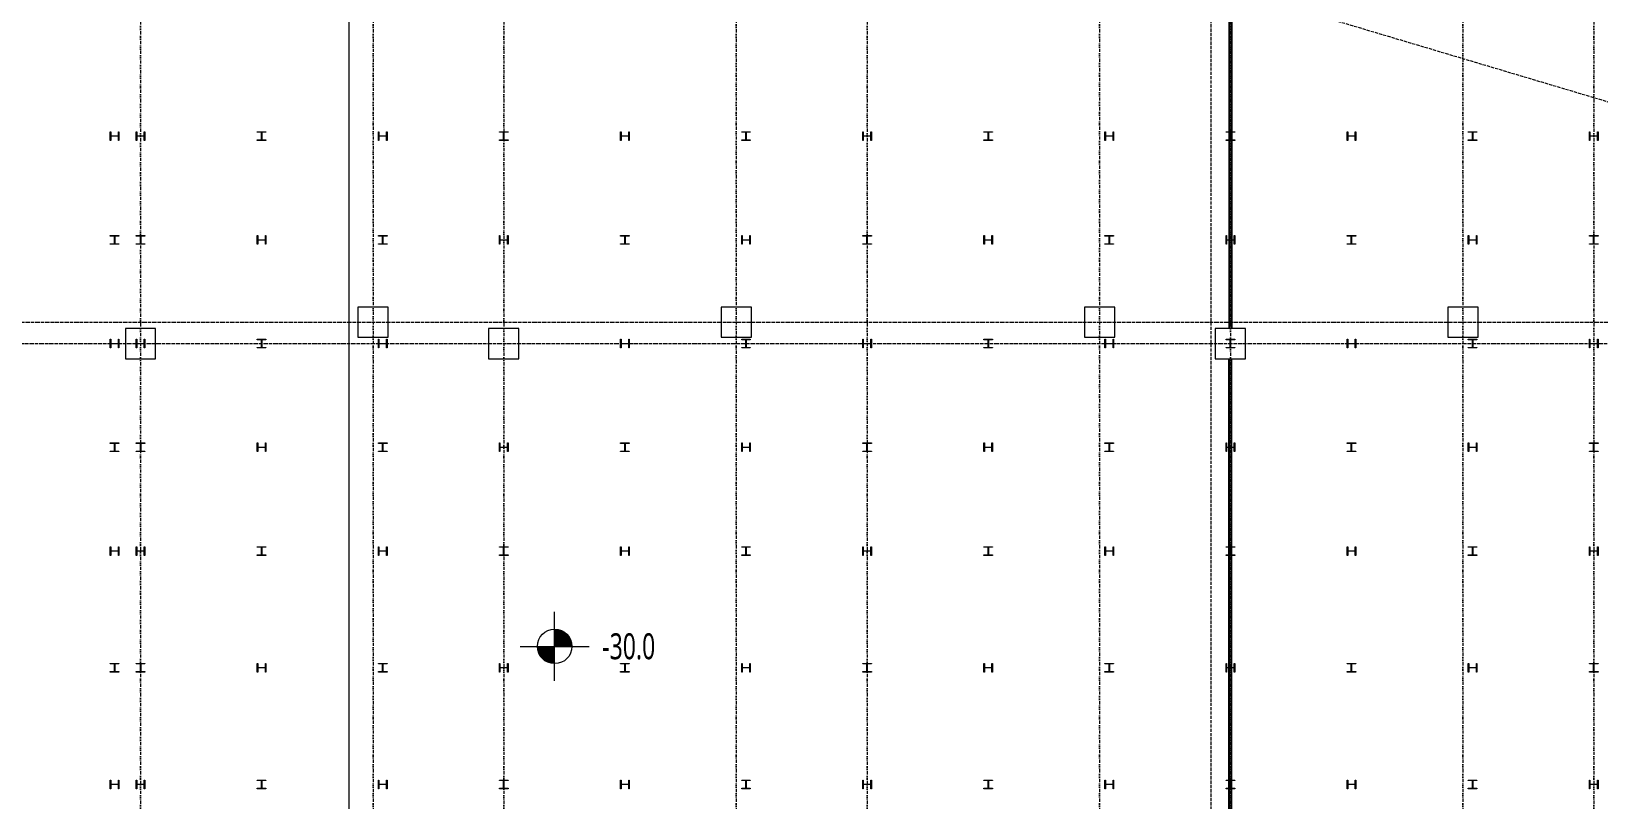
# Model space of a CAD drawing. Extents: x -168053 to 290600, y -560063 to 131745.
# Drawn here: x 148676 to 184915, y 19447 to 37225 of the extents above; entities that cross this region are included whole.
import ezdxf

# ---------------------------------------------------------------- set-up
doc = ezdxf.new("R2010")
doc.units = 0
doc.header["$LTSCALE"] = 250
for name, pattern in [('H12PL1$0$HIDDEN', [0.4, 0.3, -0.1]), ('H12PL1$0$JJP_三點線', [0.9, 0.3, -0.15, 0, -0.15, 0, -0.15, 0, -0.15]), ('H12PL25$0$HIDDEN', [0.4, 0.3, -0.1]), ('H12PL25$0$JJP_三點線', [0.9, 0.3, -0.15, 0, -0.15, 0, -0.15, 0, -0.15])]:
    doc.linetypes.add(name, pattern=pattern)
for name, color, linetype in [('H12PL1$0$A-LABEL-HIGH.200K', 252, 'Continuous'), ('H12PL1$0$A-OBJE-2D', 252, 'Continuous'), ('H12PL1$0$Hattch', 252, 'Continuous'), ('H12PL1$0$S-COL', 252, 'Continuous'), ('H12PL1$0$S-FNDN', 252, 'Continuous'), ('H12PL1$0$S-GRID', 252, 'Continuous'), ('H12PL25$0$A-ZONE', 252, 'Continuous'), ('H12PL25$0$S-COL', 252, 'Continuous'), ('H12PL25$0$S-GRID', 252, 'Continuous'), ('XFDP20$0$A-W-P3_(50K)', 9, 'Continuous')]:
    doc.layers.add(name, color=color, linetype=linetype)
doc.styles.add('H12PL1$0$Standard', font='', dxfattribs={"width": 0.8})
doc.styles.get('H12PL1$0$Standard').set_extended_font_data('Microsoft JhengHei')

# ---------------------------------------------------------------- blocks, each defined once
blk = doc.blocks.new('XFDP20')
at = {"layer": 'XFDP20$0$A-W-P3_(50K)', "ltscale": 0.5}
for p, q in [((176375, 44650), (176375, 30350)), ((176425, 44650), (176425, 30350)), ((176375, 15350), (176375, 29650)), ((176425, 15350), (176425, 29650))]:
    blk.add_line(p, q, dxfattribs=at)
blk = doc.blocks.new('H12PL25')
at = {"layer": 'H12PL25$0$A-ZONE', "linetype": 'H12PL25$0$HIDDEN', "lineweight": 0}
blk.add_lwpolyline([(175950, 86290), (175950, 350)], dxfattribs=at)
at = {"layer": 'H12PL25$0$S-COL', "lineweight": 0, "flags": 128}
for points in [[(150500, 34900), (150512, 34900), (150512, 34817, 0.41421356), (150525, 34804), (150675, 34804, 0.41421356), (150688, 34817), (150688, 34900), (150700, 34900), (150700, 34700), (150688, 34700), (150688, 34783, 0.41421356), (150675, 34796), (150525, 34796, 0.41421356), (150512, 34783), (150512, 34700), (150500, 34700)], [(151100, 34900), (151112, 34900), (151112, 34817, 0.41421356), (151125, 34804), (151275, 34804, 0.41421356), (151288, 34817), (151288, 34900), (151300, 34900), (151300, 34700), (151288, 34700), (151288, 34783, 0.41421356), (151275, 34796), (151125, 34796, 0.41421356), (151112, 34783), (151112, 34700), (151100, 34700)], [(153900, 34700), (153900, 34712), (153983, 34712, 0.41421356), (153996, 34725), (153996, 34875, 0.41421356), (153983, 34888), (153900, 34888), (153900, 34900), (154100, 34900), (154100, 34888), (154017, 34888, 0.41421356), (154004, 34875), (154004, 34725, 0.41421356), (154017, 34712), (154100, 34712), (154100, 34700)], [(156700, 34900), (156712, 34900), (156712, 34817, 0.41421356), (156725, 34804), (156875, 34804, 0.41421356), (156888, 34817), (156888, 34900), (156900, 34900), (156900, 34700), (156888, 34700), (156888, 34783, 0.41421356), (156875, 34796), (156725, 34796, 0.41421356), (156712, 34783), (156712, 34700), (156700, 34700)], [(159500, 34700), (159500, 34712), (159583, 34712, 0.41421356), (159596, 34725), (159596, 34875, 0.41421356), (159583, 34888), (159500, 34888), (159500, 34900), (159700, 34900), (159700, 34888), (159617, 34888, 0.41421356), (159604, 34875), (159604, 34725, 0.41421356), (159617, 34712), (159700, 34712), (159700, 34700)], [(162300, 34900), (162312, 34900), (162312, 34817, 0.41421356), (162325, 34804), (162475, 34804, 0.41421356), (162488, 34817), (162488, 34900), (162500, 34900), (162500, 34700), (162488, 34700), (162488, 34783, 0.41421356), (162475, 34796), (162325, 34796, 0.41421356), (162312, 34783), (162312, 34700), (162300, 34700)], [(165100, 34700), (165100, 34712), (165183, 34712, 0.41421356), (165196, 34725), (165196, 34875, 0.41421356), (165183, 34888), (165100, 34888), (165100, 34900), (165300, 34900), (165300, 34888), (165217, 34888, 0.41421356), (165204, 34875), (165204, 34725, 0.41421356), (165217, 34712), (165300, 34712), (165300, 34700)], [(167900, 34900), (167912, 34900), (167912, 34817, 0.41421356), (167925, 34804), (168075, 34804, 0.41421356), (168088, 34817), (168088, 34900), (168100, 34900), (168100, 34700), (168088, 34700), (168088, 34783, 0.41421356), (168075, 34796), (167925, 34796, 0.41421356), (167912, 34783), (167912, 34700), (167900, 34700)], [(170700, 34700), (170700, 34712), (170783, 34712, 0.41421356), (170796, 34725), (170796, 34875, 0.41421356), (170783, 34888), (170700, 34888), (170700, 34900), (170900, 34900), (170900, 34888), (170817, 34888, 0.41421356), (170804, 34875), (170804, 34725, 0.41421356), (170817, 34712), (170900, 34712), (170900, 34700)], [(173500, 34900), (173512, 34900), (173512, 34817, 0.41421356), (173525, 34804), (173675, 34804, 0.41421356), (173688, 34817), (173688, 34900), (173700, 34900), (173700, 34700), (173688, 34700), (173688, 34783, 0.41421356), (173675, 34796), (173525, 34796, 0.41421356), (173512, 34783), (173512, 34700), (173500, 34700)], [(176300, 34700), (176300, 34712), (176383, 34712, 0.41421356), (176396, 34725), (176396, 34875, 0.41421356), (176383, 34888), (176300, 34888), (176300, 34900), (176500, 34900), (176500, 34888), (176417, 34888, 0.41421356), (176404, 34875), (176404, 34725, 0.41421356), (176417, 34712), (176500, 34712), (176500, 34700)], [(179100, 34900), (179112, 34900), (179112, 34817, 0.41421356), (179125, 34804), (179275, 34804, 0.41421356), (179288, 34817), (179288, 34900), (179300, 34900), (179300, 34700), (179288, 34700), (179288, 34783, 0.41421356), (179275, 34796), (179125, 34796, 0.41421356), (179112, 34783), (179112, 34700), (179100, 34700)], [(181900, 34700), (181900, 34712), (181983, 34712, 0.41421356), (181996, 34725), (181996, 34875, 0.41421356), (181983, 34888), (181900, 34888), (181900, 34900), (182100, 34900), (182100, 34888), (182017, 34888, 0.41421356), (182004, 34875), (182004, 34725, 0.41421356), (182017, 34712), (182100, 34712), (182100, 34700)], [(184700, 34900), (184712, 34900), (184712, 34817, 0.41421356), (184725, 34804), (184875, 34804, 0.41421356), (184888, 34817), (184888, 34900), (184900, 34900), (184900, 34700), (184888, 34700), (184888, 34783, 0.41421356), (184875, 34796), (184725, 34796, 0.41421356), (184712, 34783), (184712, 34700), (184700, 34700)], [(150500, 32300), (150500, 32312), (150583, 32312, 0.41421356), (150596, 32325), (150596, 32475, 0.41421356), (150583, 32488), (150500, 32488), (150500, 32500), (150700, 32500), (150700, 32488), (150617, 32488, 0.41421356), (150604, 32475), (150604, 32325, 0.41421356), (150617, 32312), (150700, 32312), (150700, 32300)], [(151100, 32300), (151100, 32312), (151183, 32312, 0.41421356), (151196, 32325), (151196, 32475, 0.41421356), (151183, 32488), (151100, 32488), (151100, 32500), (151300, 32500), (151300, 32488), (151217, 32488, 0.41421356), (151204, 32475), (151204, 32325, 0.41421356), (151217, 32312), (151300, 32312), (151300, 32300)], [(153900, 32500), (153912, 32500), (153912, 32417, 0.41421356), (153925, 32404), (154075, 32404, 0.41421356), (154088, 32417), (154088, 32500), (154100, 32500), (154100, 32300), (154088, 32300), (154088, 32383, 0.41421356), (154075, 32396), (153925, 32396, 0.41421356), (153912, 32383), (153912, 32300), (153900, 32300)], [(156700, 32300), (156700, 32312), (156783, 32312, 0.41421356), (156796, 32325), (156796, 32475, 0.41421356), (156783, 32488), (156700, 32488), (156700, 32500), (156900, 32500), (156900, 32488), (156817, 32488, 0.41421356), (156804, 32475), (156804, 32325, 0.41421356), (156817, 32312), (156900, 32312), (156900, 32300)], [(159500, 32500), (159512, 32500), (159512, 32417, 0.41421356), (159525, 32404), (159675, 32404, 0.41421356), (159688, 32417), (159688, 32500), (159700, 32500), (159700, 32300), (159688, 32300), (159688, 32383, 0.41421356), (159675, 32396), (159525, 32396, 0.41421356), (159512, 32383), (159512, 32300), (159500, 32300)], [(162300, 32300), (162300, 32312), (162383, 32312, 0.41421356), (162396, 32325), (162396, 32475, 0.41421356), (162383, 32488), (162300, 32488), (162300, 32500), (162500, 32500), (162500, 32488), (162417, 32488, 0.41421356), (162404, 32475), (162404, 32325, 0.41421356), (162417, 32312), (162500, 32312), (162500, 32300)], [(165100, 32500), (165112, 32500), (165112, 32417, 0.41421356), (165125, 32404), (165275, 32404, 0.41421356), (165288, 32417), (165288, 32500), (165300, 32500), (165300, 32300), (165288, 32300), (165288, 32383, 0.41421356), (165275, 32396), (165125, 32396, 0.41421356), (165112, 32383), (165112, 32300), (165100, 32300)], [(167900, 32300), (167900, 32312), (167983, 32312, 0.41421356), (167996, 32325), (167996, 32475, 0.41421356), (167983, 32488), (167900, 32488), (167900, 32500), (168100, 32500), (168100, 32488), (168017, 32488, 0.41421356), (168004, 32475), (168004, 32325, 0.41421356), (168017, 32312), (168100, 32312), (168100, 32300)], [(170700, 32500), (170712, 32500), (170712, 32417, 0.41421356), (170725, 32404), (170875, 32404, 0.41421356), (170888, 32417), (170888, 32500), (170900, 32500), (170900, 32300), (170888, 32300), (170888, 32383, 0.41421356), (170875, 32396), (170725, 32396, 0.41421356), (170712, 32383), (170712, 32300), (170700, 32300)], [(173500, 32300), (173500, 32312), (173583, 32312, 0.41421356), (173596, 32325), (173596, 32475, 0.41421356), (173583, 32488), (173500, 32488), (173500, 32500), (173700, 32500), (173700, 32488), (173617, 32488, 0.41421356), (173604, 32475), (173604, 32325, 0.41421356), (173617, 32312), (173700, 32312), (173700, 32300)], [(176300, 32500), (176312, 32500), (176312, 32417, 0.41421356), (176325, 32404), (176475, 32404, 0.41421356), (176488, 32417), (176488, 32500), (176500, 32500), (176500, 32300), (176488, 32300), (176488, 32383, 0.41421356), (176475, 32396), (176325, 32396, 0.41421356), (176312, 32383), (176312, 32300), (176300, 32300)], [(179100, 32300), (179100, 32312), (179183, 32312, 0.41421356), (179196, 32325), (179196, 32475, 0.41421356), (179183, 32488), (179100, 32488), (179100, 32500), (179300, 32500), (179300, 32488), (179217, 32488, 0.41421356), (179204, 32475), (179204, 32325, 0.41421356), (179217, 32312), (179300, 32312), (179300, 32300)], [(181900, 32500), (181912, 32500), (181912, 32417, 0.41421356), (181925, 32404), (182075, 32404, 0.41421356), (182088, 32417), (182088, 32500), (182100, 32500), (182100, 32300), (182088, 32300), (182088, 32383, 0.41421356), (182075, 32396), (181925, 32396, 0.41421356), (181912, 32383), (181912, 32300), (181900, 32300)], [(184700, 32300), (184700, 32312), (184783, 32312, 0.41421356), (184796, 32325), (184796, 32475, 0.41421356), (184783, 32488), (184700, 32488), (184700, 32500), (184900, 32500), (184900, 32488), (184817, 32488, 0.41421356), (184804, 32475), (184804, 32325, 0.41421356), (184817, 32312), (184900, 32312), (184900, 32300)], [(150500, 30100), (150512, 30100), (150512, 30017, 0.41421356), (150525, 30004), (150675, 30004, 0.41421356), (150688, 30017), (150688, 30100), (150700, 30100), (150700, 29900), (150688, 29900), (150688, 29983, 0.41421356), (150675, 29996), (150525, 29996, 0.41421356), (150512, 29983), (150512, 29900), (150500, 29900)], [(151100, 30100), (151112, 30100), (151112, 30017, 0.41421356), (151125, 30004), (151275, 30004, 0.41421356), (151288, 30017), (151288, 30100), (151300, 30100), (151300, 29900), (151288, 29900), (151288, 29983, 0.41421356), (151275, 29996), (151125, 29996, 0.41421356), (151112, 29983), (151112, 29900), (151100, 29900)], [(153900, 29900), (153900, 29912), (153983, 29912, 0.41421356), (153996, 29925), (153996, 30075, 0.41421356), (153983, 30088), (153900, 30088), (153900, 30100), (154100, 30100), (154100, 30088), (154017, 30088, 0.41421356), (154004, 30075), (154004, 29925, 0.41421356), (154017, 29912), (154100, 29912), (154100, 29900)], [(156700, 30100), (156712, 30100), (156712, 30017, 0.41421356), (156725, 30004), (156875, 30004, 0.41421356), (156888, 30017), (156888, 30100), (156900, 30100), (156900, 29900), (156888, 29900), (156888, 29983, 0.41421356), (156875, 29996), (156725, 29996, 0.41421356), (156712, 29983), (156712, 29900), (156700, 29900)], [(162300, 30100), (162312, 30100), (162312, 30017, 0.41421356), (162325, 30004), (162475, 30004, 0.41421356), (162488, 30017), (162488, 30100), (162500, 30100), (162500, 29900), (162488, 29900), (162488, 29983, 0.41421356), (162475, 29996), (162325, 29996, 0.41421356), (162312, 29983), (162312, 29900), (162300, 29900)], [(165100, 29900), (165100, 29912), (165183, 29912, 0.41421356), (165196, 29925), (165196, 30075, 0.41421356), (165183, 30088), (165100, 30088), (165100, 30100), (165300, 30100), (165300, 30088), (165217, 30088, 0.41421356), (165204, 30075), (165204, 29925, 0.41421356), (165217, 29912), (165300, 29912), (165300, 29900)], [(167900, 30100), (167912, 30100), (167912, 30017, 0.41421356), (167925, 30004), (168075, 30004, 0.41421356), (168088, 30017), (168088, 30100), (168100, 30100), (168100, 29900), (168088, 29900), (168088, 29983, 0.41421356), (168075, 29996), (167925, 29996, 0.41421356), (167912, 29983), (167912, 29900), (167900, 29900)], [(170700, 29900), (170700, 29912), (170783, 29912, 0.41421356), (170796, 29925), (170796, 30075, 0.41421356), (170783, 30088), (170700, 30088), (170700, 30100), (170900, 30100), (170900, 30088), (170817, 30088, 0.41421356), (170804, 30075), (170804, 29925, 0.41421356), (170817, 29912), (170900, 29912), (170900, 29900)], [(173500, 30100), (173512, 30100), (173512, 30017, 0.41421356), (173525, 30004), (173675, 30004, 0.41421356), (173688, 30017), (173688, 30100), (173700, 30100), (173700, 29900), (173688, 29900), (173688, 29983, 0.41421356), (173675, 29996), (173525, 29996, 0.41421356), (173512, 29983), (173512, 29900), (173500, 29900)], [(176300, 29900), (176300, 29912), (176383, 29912, 0.41421356), (176396, 29925), (176396, 30075, 0.41421356), (176383, 30088), (176300, 30088), (176300, 30100), (176500, 30100), (176500, 30088), (176417, 30088, 0.41421356), (176404, 30075), (176404, 29925, 0.41421356), (176417, 29912), (176500, 29912), (176500, 29900)], [(179100, 30100), (179112, 30100), (179112, 30017, 0.41421356), (179125, 30004), (179275, 30004, 0.41421356), (179288, 30017), (179288, 30100), (179300, 30100), (179300, 29900), (179288, 29900), (179288, 29983, 0.41421356), (179275, 29996), (179125, 29996, 0.41421356), (179112, 29983), (179112, 29900), (179100, 29900)], [(181900, 29900), (181900, 29912), (181983, 29912, 0.41421356), (181996, 29925), (181996, 30075, 0.41421356), (181983, 30088), (181900, 30088), (181900, 30100), (182100, 30100), (182100, 30088), (182017, 30088, 0.41421356), (182004, 30075), (182004, 29925, 0.41421356), (182017, 29912), (182100, 29912), (182100, 29900)], [(184700, 30100), (184712, 30100), (184712, 30017, 0.41421356), (184725, 30004), (184875, 30004, 0.41421356), (184888, 30017), (184888, 30100), (184900, 30100), (184900, 29900), (184888, 29900), (184888, 29983, 0.41421356), (184875, 29996), (184725, 29996, 0.41421356), (184712, 29983), (184712, 29900), (184700, 29900)], [(150500, 27500), (150500, 27512), (150583, 27512, 0.41421356), (150596, 27525), (150596, 27675, 0.41421356), (150583, 27688), (150500, 27688), (150500, 27700), (150700, 27700), (150700, 27688), (150617, 27688, 0.41421356), (150604, 27675), (150604, 27525, 0.41421356), (150617, 27512), (150700, 27512), (150700, 27500)], [(151100, 27500), (151100, 27512), (151183, 27512, 0.41421356), (151196, 27525), (151196, 27675, 0.41421356), (151183, 27688), (151100, 27688), (151100, 27700), (151300, 27700), (151300, 27688), (151217, 27688, 0.41421356), (151204, 27675), (151204, 27525, 0.41421356), (151217, 27512), (151300, 27512), (151300, 27500)], [(153900, 27700), (153912, 27700), (153912, 27617, 0.41421356), (153925, 27604), (154075, 27604, 0.41421356), (154088, 27617), (154088, 27700), (154100, 27700), (154100, 27500), (154088, 27500), (154088, 27583, 0.41421356), (154075, 27596), (153925, 27596, 0.41421356), (153912, 27583), (153912, 27500), (153900, 27500)], [(156700, 27500), (156700, 27512), (156783, 27512, 0.41421356), (156796, 27525), (156796, 27675, 0.41421356), (156783, 27688), (156700, 27688), (156700, 27700), (156900, 27700), (156900, 27688), (156817, 27688, 0.41421356), (156804, 27675), (156804, 27525, 0.41421356), (156817, 27512), (156900, 27512), (156900, 27500)], [(159500, 27700), (159512, 27700), (159512, 27617, 0.41421356), (159525, 27604), (159675, 27604, 0.41421356), (159688, 27617), (159688, 27700), (159700, 27700), (159700, 27500), (159688, 27500), (159688, 27583, 0.41421356), (159675, 27596), (159525, 27596, 0.41421356), (159512, 27583), (159512, 27500), (159500, 27500)], [(162300, 27500), (162300, 27512), (162383, 27512, 0.41421356), (162396, 27525), (162396, 27675, 0.41421356), (162383, 27688), (162300, 27688), (162300, 27700), (162500, 27700), (162500, 27688), (162417, 27688, 0.41421356), (162404, 27675), (162404, 27525, 0.41421356), (162417, 27512), (162500, 27512), (162500, 27500)], [(165100, 27700), (165112, 27700), (165112, 27617, 0.41421356), (165125, 27604), (165275, 27604, 0.41421356), (165288, 27617), (165288, 27700), (165300, 27700), (165300, 27500), (165288, 27500), (165288, 27583, 0.41421356), (165275, 27596), (165125, 27596, 0.41421356), (165112, 27583), (165112, 27500), (165100, 27500)], [(167900, 27500), (167900, 27512), (167983, 27512, 0.41421356), (167996, 27525), (167996, 27675, 0.41421356), (167983, 27688), (167900, 27688), (167900, 27700), (168100, 27700), (168100, 27688), (168017, 27688, 0.41421356), (168004, 27675), (168004, 27525, 0.41421356), (168017, 27512), (168100, 27512), (168100, 27500)], [(170700, 27700), (170712, 27700), (170712, 27617, 0.41421356), (170725, 27604), (170875, 27604, 0.41421356), (170888, 27617), (170888, 27700), (170900, 27700), (170900, 27500), (170888, 27500), (170888, 27583, 0.41421356), (170875, 27596), (170725, 27596, 0.41421356), (170712, 27583), (170712, 27500), (170700, 27500)], [(173500, 27500), (173500, 27512), (173583, 27512, 0.41421356), (173596, 27525), (173596, 27675, 0.41421356), (173583, 27688), (173500, 27688), (173500, 27700), (173700, 27700), (173700, 27688), (173617, 27688, 0.41421356), (173604, 27675), (173604, 27525, 0.41421356), (173617, 27512), (173700, 27512), (173700, 27500)], [(176300, 27700), (176312, 27700), (176312, 27617, 0.41421356), (176325, 27604), (176475, 27604, 0.41421356), (176488, 27617), (176488, 27700), (176500, 27700), (176500, 27500), (176488, 27500), (176488, 27583, 0.41421356), (176475, 27596), (176325, 27596, 0.41421356), (176312, 27583), (176312, 27500), (176300, 27500)], [(179100, 27500), (179100, 27512), (179183, 27512, 0.41421356), (179196, 27525), (179196, 27675, 0.41421356), (179183, 27688), (179100, 27688), (179100, 27700), (179300, 27700), (179300, 27688), (179217, 27688, 0.41421356), (179204, 27675), (179204, 27525, 0.41421356), (179217, 27512), (179300, 27512), (179300, 27500)], [(181900, 27700), (181912, 27700), (181912, 27617, 0.41421356), (181925, 27604), (182075, 27604, 0.41421356), (182088, 27617), (182088, 27700), (182100, 27700), (182100, 27500), (182088, 27500), (182088, 27583, 0.41421356), (182075, 27596), (181925, 27596, 0.41421356), (181912, 27583), (181912, 27500), (181900, 27500)], [(184700, 27500), (184700, 27512), (184783, 27512, 0.41421356), (184796, 27525), (184796, 27675, 0.41421356), (184783, 27688), (184700, 27688), (184700, 27700), (184900, 27700), (184900, 27688), (184817, 27688, 0.41421356), (184804, 27675), (184804, 27525, 0.41421356), (184817, 27512), (184900, 27512), (184900, 27500)], [(150500, 25300), (150512, 25300), (150512, 25217, 0.41421356), (150525, 25204), (150675, 25204, 0.41421356), (150688, 25217), (150688, 25300), (150700, 25300), (150700, 25100), (150688, 25100), (150688, 25183, 0.41421356), (150675, 25196), (150525, 25196, 0.41421356), (150512, 25183), (150512, 25100), (150500, 25100)], [(151100, 25300), (151112, 25300), (151112, 25217, 0.41421356), (151125, 25204), (151275, 25204, 0.41421356), (151288, 25217), (151288, 25300), (151300, 25300), (151300, 25100), (151288, 25100), (151288, 25183, 0.41421356), (151275, 25196), (151125, 25196, 0.41421356), (151112, 25183), (151112, 25100), (151100, 25100)], [(153900, 25100), (153900, 25112), (153983, 25112, 0.41421356), (153996, 25125), (153996, 25275, 0.41421356), (153983, 25288), (153900, 25288), (153900, 25300), (154100, 25300), (154100, 25288), (154017, 25288, 0.41421356), (154004, 25275), (154004, 25125, 0.41421356), (154017, 25112), (154100, 25112), (154100, 25100)], [(156700, 25300), (156712, 25300), (156712, 25217, 0.41421356), (156725, 25204), (156875, 25204, 0.41421356), (156888, 25217), (156888, 25300), (156900, 25300), (156900, 25100), (156888, 25100), (156888, 25183, 0.41421356), (156875, 25196), (156725, 25196, 0.41421356), (156712, 25183), (156712, 25100), (156700, 25100)], [(159500, 25100), (159500, 25112), (159583, 25112, 0.41421356), (159596, 25125), (159596, 25275, 0.41421356), (159583, 25288), (159500, 25288), (159500, 25300), (159700, 25300), (159700, 25288), (159617, 25288, 0.41421356), (159604, 25275), (159604, 25125, 0.41421356), (159617, 25112), (159700, 25112), (159700, 25100)], [(162300, 25300), (162312, 25300), (162312, 25217, 0.41421356), (162325, 25204), (162475, 25204, 0.41421356), (162488, 25217), (162488, 25300), (162500, 25300), (162500, 25100), (162488, 25100), (162488, 25183, 0.41421356), (162475, 25196), (162325, 25196, 0.41421356), (162312, 25183), (162312, 25100), (162300, 25100)], [(165100, 25100), (165100, 25112), (165183, 25112, 0.41421356), (165196, 25125), (165196, 25275, 0.41421356), (165183, 25288), (165100, 25288), (165100, 25300), (165300, 25300), (165300, 25288), (165217, 25288, 0.41421356), (165204, 25275), (165204, 25125, 0.41421356), (165217, 25112), (165300, 25112), (165300, 25100)], [(167900, 25300), (167912, 25300), (167912, 25217, 0.41421356), (167925, 25204), (168075, 25204, 0.41421356), (168088, 25217), (168088, 25300), (168100, 25300), (168100, 25100), (168088, 25100), (168088, 25183, 0.41421356), (168075, 25196), (167925, 25196, 0.41421356), (167912, 25183), (167912, 25100), (167900, 25100)], [(170700, 25100), (170700, 25112), (170783, 25112, 0.41421356), (170796, 25125), (170796, 25275, 0.41421356), (170783, 25288), (170700, 25288), (170700, 25300), (170900, 25300), (170900, 25288), (170817, 25288, 0.41421356), (170804, 25275), (170804, 25125, 0.41421356), (170817, 25112), (170900, 25112), (170900, 25100)], [(173500, 25300), (173512, 25300), (173512, 25217, 0.41421356), (173525, 25204), (173675, 25204, 0.41421356), (173688, 25217), (173688, 25300), (173700, 25300), (173700, 25100), (173688, 25100), (173688, 25183, 0.41421356), (173675, 25196), (173525, 25196, 0.41421356), (173512, 25183), (173512, 25100), (173500, 25100)], [(176300, 25100), (176300, 25112), (176383, 25112, 0.41421356), (176396, 25125), (176396, 25275, 0.41421356), (176383, 25288), (176300, 25288), (176300, 25300), (176500, 25300), (176500, 25288), (176417, 25288, 0.41421356), (176404, 25275), (176404, 25125, 0.41421356), (176417, 25112), (176500, 25112), (176500, 25100)], [(179100, 25300), (179112, 25300), (179112, 25217, 0.41421356), (179125, 25204), (179275, 25204, 0.41421356), (179288, 25217), (179288, 25300), (179300, 25300), (179300, 25100), (179288, 25100), (179288, 25183, 0.41421356), (179275, 25196), (179125, 25196, 0.41421356), (179112, 25183), (179112, 25100), (179100, 25100)], [(181900, 25100), (181900, 25112), (181983, 25112, 0.41421356), (181996, 25125), (181996, 25275, 0.41421356), (181983, 25288), (181900, 25288), (181900, 25300), (182100, 25300), (182100, 25288), (182017, 25288, 0.41421356), (182004, 25275), (182004, 25125, 0.41421356), (182017, 25112), (182100, 25112), (182100, 25100)], [(184700, 25300), (184712, 25300), (184712, 25217, 0.41421356), (184725, 25204), (184875, 25204, 0.41421356), (184888, 25217), (184888, 25300), (184900, 25300), (184900, 25100), (184888, 25100), (184888, 25183, 0.41421356), (184875, 25196), (184725, 25196, 0.41421356), (184712, 25183), (184712, 25100), (184700, 25100)], [(150500, 22400), (150500, 22412), (150583, 22412, 0.41421356), (150596, 22425), (150596, 22575, 0.41421356), (150583, 22588), (150500, 22588), (150500, 22600), (150700, 22600), (150700, 22588), (150617, 22588, 0.41421356), (150604, 22575), (150604, 22425, 0.41421356), (150617, 22412), (150700, 22412), (150700, 22400)], [(151100, 22400), (151100, 22412), (151183, 22412, 0.41421356), (151196, 22425), (151196, 22575, 0.41421356), (151183, 22588), (151100, 22588), (151100, 22600), (151300, 22600), (151300, 22588), (151217, 22588, 0.41421356), (151204, 22575), (151204, 22425, 0.41421356), (151217, 22412), (151300, 22412), (151300, 22400)], [(153900, 22600), (153912, 22600), (153912, 22517, 0.41421356), (153925, 22504), (154075, 22504, 0.41421356), (154088, 22517), (154088, 22600), (154100, 22600), (154100, 22400), (154088, 22400), (154088, 22483, 0.41421356), (154075, 22496), (153925, 22496, 0.41421356), (153912, 22483), (153912, 22400), (153900, 22400)], [(156700, 22400), (156700, 22412), (156783, 22412, 0.41421356), (156796, 22425), (156796, 22575, 0.41421356), (156783, 22588), (156700, 22588), (156700, 22600), (156900, 22600), (156900, 22588), (156817, 22588, 0.41421356), (156804, 22575), (156804, 22425, 0.41421356), (156817, 22412), (156900, 22412), (156900, 22400)], [(159500, 22600), (159512, 22600), (159512, 22517, 0.41421356), (159525, 22504), (159675, 22504, 0.41421356), (159688, 22517), (159688, 22600), (159700, 22600), (159700, 22400), (159688, 22400), (159688, 22483, 0.41421356), (159675, 22496), (159525, 22496, 0.41421356), (159512, 22483), (159512, 22400), (159500, 22400)], [(162300, 22400), (162300, 22412), (162383, 22412, 0.41421356), (162396, 22425), (162396, 22575, 0.41421356), (162383, 22588), (162300, 22588), (162300, 22600), (162500, 22600), (162500, 22588), (162417, 22588, 0.41421356), (162404, 22575), (162404, 22425, 0.41421356), (162417, 22412), (162500, 22412), (162500, 22400)], [(165100, 22600), (165112, 22600), (165112, 22517, 0.41421356), (165125, 22504), (165275, 22504, 0.41421356), (165288, 22517), (165288, 22600), (165300, 22600), (165300, 22400), (165288, 22400), (165288, 22483, 0.41421356), (165275, 22496), (165125, 22496, 0.41421356), (165112, 22483), (165112, 22400), (165100, 22400)], [(167900, 22400), (167900, 22412), (167983, 22412, 0.41421356), (167996, 22425), (167996, 22575, 0.41421356), (167983, 22588), (167900, 22588), (167900, 22600), (168100, 22600), (168100, 22588), (168017, 22588, 0.41421356), (168004, 22575), (168004, 22425, 0.41421356), (168017, 22412), (168100, 22412), (168100, 22400)], [(170700, 22600), (170712, 22600), (170712, 22517, 0.41421356), (170725, 22504), (170875, 22504, 0.41421356), (170888, 22517), (170888, 22600), (170900, 22600), (170900, 22400), (170888, 22400), (170888, 22483, 0.41421356), (170875, 22496), (170725, 22496, 0.41421356), (170712, 22483), (170712, 22400), (170700, 22400)], [(173500, 22400), (173500, 22412), (173583, 22412, 0.41421356), (173596, 22425), (173596, 22575, 0.41421356), (173583, 22588), (173500, 22588), (173500, 22600), (173700, 22600), (173700, 22588), (173617, 22588, 0.41421356), (173604, 22575), (173604, 22425, 0.41421356), (173617, 22412), (173700, 22412), (173700, 22400)], [(176300, 22600), (176312, 22600), (176312, 22517, 0.41421356), (176325, 22504), (176475, 22504, 0.41421356), (176488, 22517), (176488, 22600), (176500, 22600), (176500, 22400), (176488, 22400), (176488, 22483, 0.41421356), (176475, 22496), (176325, 22496, 0.41421356), (176312, 22483), (176312, 22400), (176300, 22400)], [(179100, 22400), (179100, 22412), (179183, 22412, 0.41421356), (179196, 22425), (179196, 22575, 0.41421356), (179183, 22588), (179100, 22588), (179100, 22600), (179300, 22600), (179300, 22588), (179217, 22588, 0.41421356), (179204, 22575), (179204, 22425, 0.41421356), (179217, 22412), (179300, 22412), (179300, 22400)], [(181900, 22600), (181912, 22600), (181912, 22517, 0.41421356), (181925, 22504), (182075, 22504, 0.41421356), (182088, 22517), (182088, 22600), (182100, 22600), (182100, 22400), (182088, 22400), (182088, 22483, 0.41421356), (182075, 22496), (181925, 22496, 0.41421356), (181912, 22483), (181912, 22400), (181900, 22400)], [(184700, 22400), (184700, 22412), (184783, 22412, 0.41421356), (184796, 22425), (184796, 22575, 0.41421356), (184783, 22588), (184700, 22588), (184700, 22600), (184900, 22600), (184900, 22588), (184817, 22588, 0.41421356), (184804, 22575), (184804, 22425, 0.41421356), (184817, 22412), (184900, 22412), (184900, 22400)], [(150500, 19900), (150512, 19900), (150512, 19817, 0.41421356), (150525, 19804), (150675, 19804, 0.41421356), (150688, 19817), (150688, 19900), (150700, 19900), (150700, 19700), (150688, 19700), (150688, 19783, 0.41421356), (150675, 19796), (150525, 19796, 0.41421356), (150512, 19783), (150512, 19700), (150500, 19700)], [(151100, 19900), (151112, 19900), (151112, 19817, 0.41421356), (151125, 19804), (151275, 19804, 0.41421356), (151288, 19817), (151288, 19900), (151300, 19900), (151300, 19700), (151288, 19700), (151288, 19783, 0.41421356), (151275, 19796), (151125, 19796, 0.41421356), (151112, 19783), (151112, 19700), (151100, 19700)], [(153900, 19700), (153900, 19712), (153983, 19712, 0.41421356), (153996, 19725), (153996, 19875, 0.41421356), (153983, 19888), (153900, 19888), (153900, 19900), (154100, 19900), (154100, 19888), (154017, 19888, 0.41421356), (154004, 19875), (154004, 19725, 0.41421356), (154017, 19712), (154100, 19712), (154100, 19700)], [(156700, 19900), (156712, 19900), (156712, 19817, 0.41421356), (156725, 19804), (156875, 19804, 0.41421356), (156888, 19817), (156888, 19900), (156900, 19900), (156900, 19700), (156888, 19700), (156888, 19783, 0.41421356), (156875, 19796), (156725, 19796, 0.41421356), (156712, 19783), (156712, 19700), (156700, 19700)], [(159500, 19700), (159500, 19712), (159583, 19712, 0.41421356), (159596, 19725), (159596, 19875, 0.41421356), (159583, 19888), (159500, 19888), (159500, 19900), (159700, 19900), (159700, 19888), (159617, 19888, 0.41421356), (159604, 19875), (159604, 19725, 0.41421356), (159617, 19712), (159700, 19712), (159700, 19700)], [(162300, 19900), (162312, 19900), (162312, 19817, 0.41421356), (162325, 19804), (162475, 19804, 0.41421356), (162488, 19817), (162488, 19900), (162500, 19900), (162500, 19700), (162488, 19700), (162488, 19783, 0.41421356), (162475, 19796), (162325, 19796, 0.41421356), (162312, 19783), (162312, 19700), (162300, 19700)], [(165100, 19700), (165100, 19712), (165183, 19712, 0.41421356), (165196, 19725), (165196, 19875, 0.41421356), (165183, 19888), (165100, 19888), (165100, 19900), (165300, 19900), (165300, 19888), (165217, 19888, 0.41421356), (165204, 19875), (165204, 19725, 0.41421356), (165217, 19712), (165300, 19712), (165300, 19700)], [(167900, 19900), (167912, 19900), (167912, 19817, 0.41421356), (167925, 19804), (168075, 19804, 0.41421356), (168088, 19817), (168088, 19900), (168100, 19900), (168100, 19700), (168088, 19700), (168088, 19783, 0.41421356), (168075, 19796), (167925, 19796, 0.41421356), (167912, 19783), (167912, 19700), (167900, 19700)], [(170700, 19700), (170700, 19712), (170783, 19712, 0.41421356), (170796, 19725), (170796, 19875, 0.41421356), (170783, 19888), (170700, 19888), (170700, 19900), (170900, 19900), (170900, 19888), (170817, 19888, 0.41421356), (170804, 19875), (170804, 19725, 0.41421356), (170817, 19712), (170900, 19712), (170900, 19700)], [(173500, 19900), (173512, 19900), (173512, 19817, 0.41421356), (173525, 19804), (173675, 19804, 0.41421356), (173688, 19817), (173688, 19900), (173700, 19900), (173700, 19700), (173688, 19700), (173688, 19783, 0.41421356), (173675, 19796), (173525, 19796, 0.41421356), (173512, 19783), (173512, 19700), (173500, 19700)], [(176300, 19700), (176300, 19712), (176383, 19712, 0.41421356), (176396, 19725), (176396, 19875, 0.41421356), (176383, 19888), (176300, 19888), (176300, 19900), (176500, 19900), (176500, 19888), (176417, 19888, 0.41421356), (176404, 19875), (176404, 19725, 0.41421356), (176417, 19712), (176500, 19712), (176500, 19700)], [(179100, 19900), (179112, 19900), (179112, 19817, 0.41421356), (179125, 19804), (179275, 19804, 0.41421356), (179288, 19817), (179288, 19900), (179300, 19900), (179300, 19700), (179288, 19700), (179288, 19783, 0.41421356), (179275, 19796), (179125, 19796, 0.41421356), (179112, 19783), (179112, 19700), (179100, 19700)], [(181900, 19700), (181900, 19712), (181983, 19712, 0.41421356), (181996, 19725), (181996, 19875, 0.41421356), (181983, 19888), (181900, 19888), (181900, 19900), (182100, 19900), (182100, 19888), (182017, 19888, 0.41421356), (182004, 19875), (182004, 19725, 0.41421356), (182017, 19712), (182100, 19712), (182100, 19700)], [(184700, 19900), (184712, 19900), (184712, 19817, 0.41421356), (184725, 19804), (184875, 19804, 0.41421356), (184888, 19817), (184888, 19900), (184900, 19900), (184900, 19700), (184888, 19700), (184888, 19783, 0.41421356), (184875, 19796), (184725, 19796, 0.41421356), (184712, 19783), (184712, 19700), (184700, 19700)]]:
    blk.add_lwpolyline(points, format="xyb", close=True, dxfattribs=at)
for points in [[(150850, 29650), (151550, 29650), (151550, 30350), (150850, 30350)], [(159250, 29650), (159950, 29650), (159950, 30350), (159250, 30350)], [(176050, 29650), (176750, 29650), (176750, 30350), (176050, 30350)]]:
    blk.add_lwpolyline(points, close=True, dxfattribs=at)
at = {"layer": 'H12PL25$0$S-GRID', "linetype": 'H12PL25$0$JJP_三點線', "lineweight": 0}
for p, q in [((151200, 128250), (151200, -28000)), ((159600, 128250), (159600, -28000)), ((168000, 128250), (168000, -28000)), ((176400, 128250), (176400, -28000)), ((184800, 128250), (184800, -28000)), ((-29000, 30000), (289600, 30000))]:
    blk.add_line(p, q, dxfattribs=at)
blk.add_blockref('XFDP20', (0, 0))
blk = doc.blocks.new('H12PL1')
at = {"layer": 'H12PL1$0$Hattch', "linetype": 'Continuous', "lineweight": 0}
for points in [[(163800, 22500), (164200, 22500), (164169.55, 22653.07), (164082.84, 22782.84), (163953.07, 22869.55), (163800, 22900)], [(163800, 22500), (163400, 22500), (163430.45, 22346.93), (163517.16, 22217.16), (163646.93, 22130.45), (163800, 22100)]]:
    blk.add_hatch(color=256, dxfattribs=at).paths.add_polyline_path(points)
at = {"layer": 'H12PL1$0$A-LABEL-HIGH.200K', "lineweight": 0}
for p, q in [((163800, 21700), (163800, 23300)), ((163000, 22500), (164600, 22500))]:
    blk.add_line(p, q, dxfattribs=at)
blk.add_circle((163800, 22500), 400, dxfattribs=at)
at = {"layer": 'H12PL1$0$A-OBJE-2D', "linetype": 'H12PL1$0$HIDDEN', "lineweight": 0}
blk.add_line((17650, 85950), (243150, 18700), dxfattribs=at)
at = {"layer": 'H12PL1$0$S-COL', "lineweight": 0, "flags": 128}
for points in [[(159250, 29650), (159950, 29650), (159950, 30350), (159250, 30350)], [(167650, 29650), (168350, 29650), (168350, 30350), (167650, 30350)], [(176050, 29650), (176750, 29650), (176750, 30350), (176050, 30350)], [(184450, 29650), (185150, 29650), (185150, 30350), (184450, 30350)]]:
    blk.add_lwpolyline(points, close=True, dxfattribs=at)
at = {"layer": 'H12PL1$0$S-FNDN', "lineweight": 0, "flags": 128}
blk.add_lwpolyline([(110700, 45300), (119350, 45300), (119350, -550), (126650, -550), (126650, -2700), (151750, -2700), (151750, -550), (159050, -550), (159050, 45300), (166725, 45300), (166725, 50030), (159050, 50030), (159050, 90550), (119350, 90550), (119350, 50030), (110700, 50030)], close=True, dxfattribs=at)
at = {"layer": 'H12PL1$0$S-GRID', "linetype": 'H12PL1$0$JJP_三點線', "lineweight": 0}
for p, q in [((159600, 128250), (159600, -28000)), ((168000, 128250), (168000, -28000)), ((176400, 128250), (176400, -28000)), ((184800, 128250), (184800, -28000)), ((-29000, 30000), (289600, 30000))]:
    blk.add_line(p, q, dxfattribs=at)
at = {"layer": 'H12PL1$0$A-LABEL-HIGH.200K', "lineweight": 0, "insert": (164900, 22190.12), "char_height": 600, "attachment_point": 7, "style": 'H12PL1$0$Standard'}
blk.add_mtext('\\A1;{\\W0.68;-30.0}', dxfattribs=at)

msp = doc.modelspace()

# ---------------------------------------------------------------- block references
msp.add_blockref('H12PL25', (0, 0))

# ---------------------------------------------------------------- next in the draw order: block references
msp.add_blockref('H12PL1', (-3024, 495))

doc.saveas('drawing.dxf')
